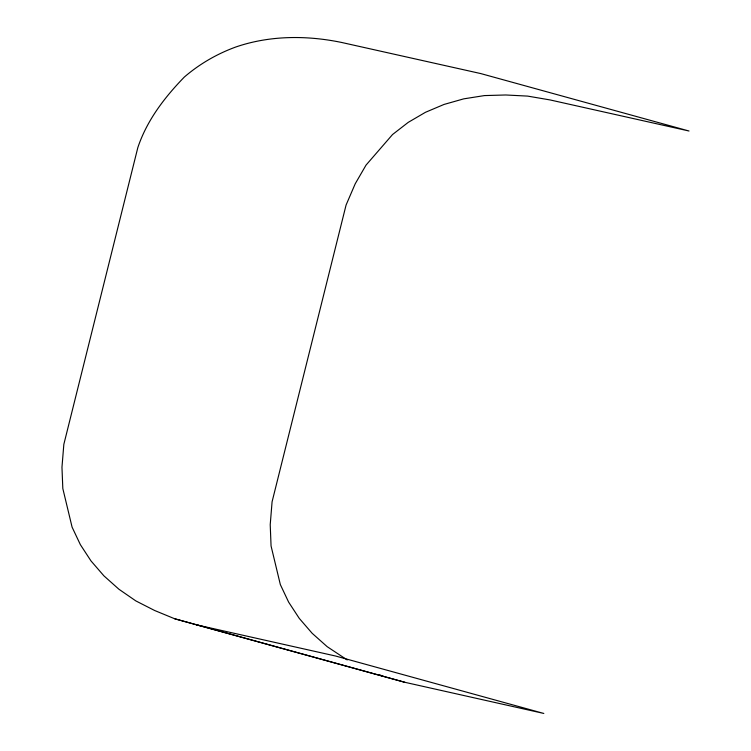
<?xml version="1.0" encoding="UTF-8"?>
<svg xmlns="http://www.w3.org/2000/svg" width="751" height="751" viewBox="0 0 751 751"><rect width="100%" height="100%" fill="white"/><g stroke="black" fill="none" stroke-linecap="round" stroke-linejoin="round"><path stroke-width="1.13" d="M196.584 624.86L335.566 656.017L543.818 713.45L404.836 682.293L174.72 618.777L154.64 610.497L135.856 600.922L118.921 589.235L103.92 575.857L91.021 560.959L80.376 544.672L72.087 527.136L62.821 488.535L61.967 467.263L63.835 444.367L137.827 147.6C146.971 120.301 164.469 97.517 184.295 77.081C199.475 63.995 216.955 53.894 235.776 47.013C269.778 35.306 306.84 35.222 341.789 42.497L480.781 73.579L689.033 131.012L550.042 99.93L527.615 96.1L505.742 94.983L484.423 95.584L463.752 98.85L444.019 104.445L425.451 112.303L408.244 122.357L392.548 134.523L366.028 165.117L355.223 183.77L346.08 205.032L272.078 501.809L270.219 524.696L271.064 545.968L280.339 584.578L288.628 602.114L299.274 618.392L312.163 633.3L327.173 646.667L347.234 659.951M174.72 618.777L404.836 682.293M379.799 674.905L382.972 676.219"/></g></svg>
